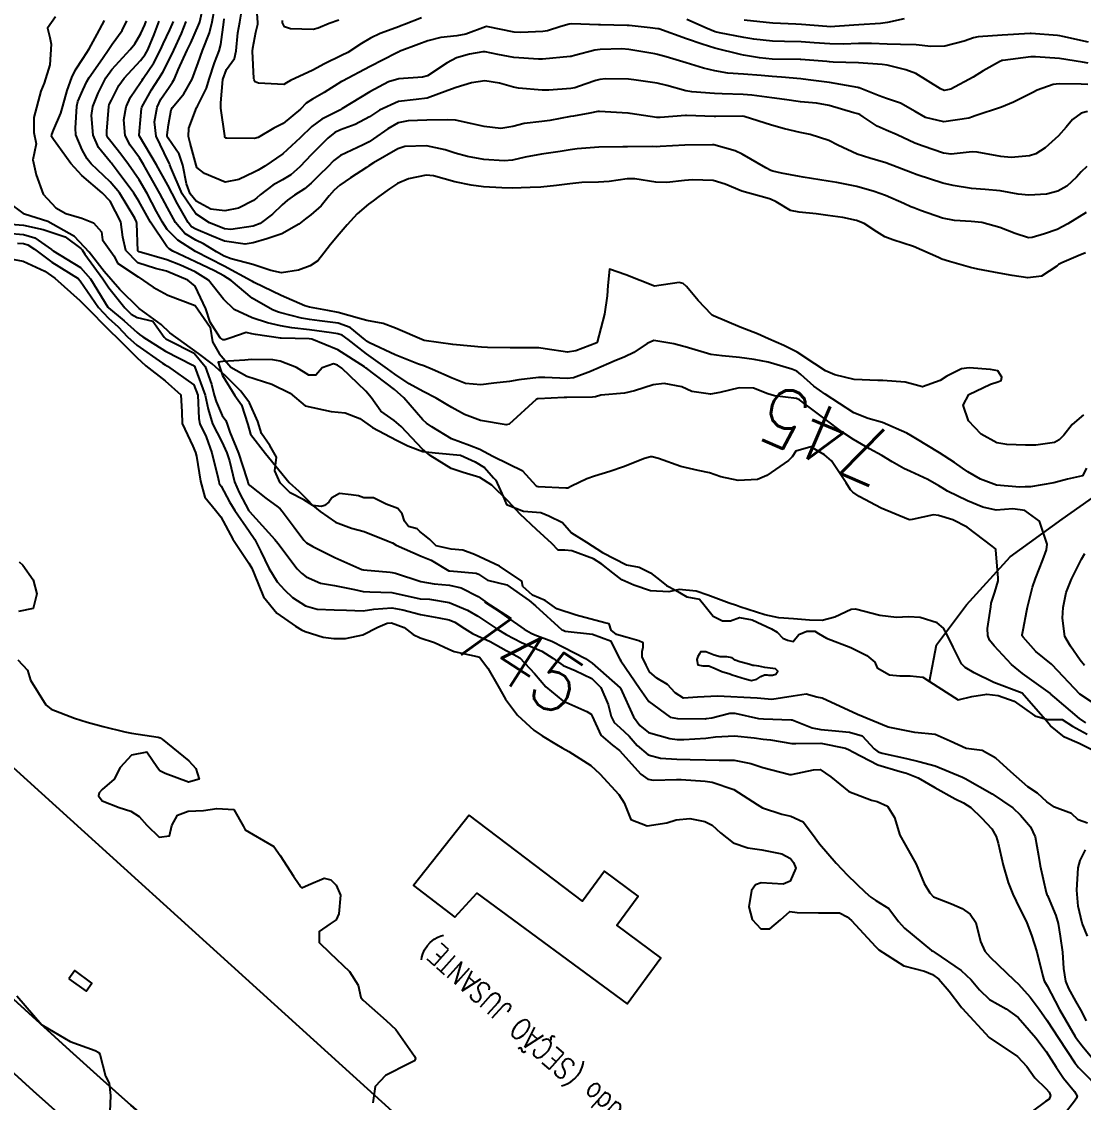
# Model space of a CAD drawing. Header units: metres. Extents: x 318500 to 325275, y 7408834 to 7428799.
# Drawn here: x 322293.9 to 322367.8, y 7422139.2 to 7422214.5 of the extents above; entities that cross this region are included whole.
import ezdxf
from ezdxf.enums import TextEntityAlignment as Align

# ---------------------------------------------------------------- set-up
doc = ezdxf.new("R2010")
doc.units = ezdxf.units.M
doc.header["$MEASUREMENT"] = 0
for name, color, linetype in [('Armário', 45, 'Continuous'), ('Cotas', 45, 'Continuous'), ('Curvas de Nivel 1m', 11, 'Continuous'), ('Curvas de Nivel 5m', 15, 'Continuous'), ('Divisas', 45, 'Continuous'), ('Edificações', 30, 'Continuous'), ('Hidrografia', 140, 'Continuous'), ('Linha Férrea', 20, 'Continuous'), ('TEXTO', 45, 'Continuous'), ('Vias Primárias', 230, 'Continuous')]:
    doc.layers.add(name, color=color, linetype=linetype)
doc.styles.add('ROMANS', font='romans', dxfattribs={"height": 0.2})
doc.styles.add('Style-STANDARD', font='STANDARD.shx')

msp = doc.modelspace()

# ---------------------------------------------------------------- linework, layer by layer
at = {"layer": 'Armário'}
msp.add_lwpolyline([(322297.153, 7422147.831), (322298.351, 7422146.967), (322298.764, 7422147.539), (322297.566, 7422148.403)], close=True, dxfattribs=at)
at = {"layer": 'Curvas de Nivel 1m', "flags": 128}
for points, elevation in [([(322321.725, 7422214.766), (322320.537, 7422214.307), (322320.289, 7422214.208), (322320.188, 7422214.174), (322318.839, 7422213.671), (322318.175, 7422213.345), (322317.546, 7422212.973), (322316.591, 7422212.364), (322316.158, 7422212.135), (322314.968, 7422211.566), (322314.147, 7422211.13), (322312.592, 7422210.413), (322312.315, 7422210.239), (322312.136, 7422210.122), (322310.364, 7422210.219), (322310.138, 7422210.31), (322310.052, 7422210.451), (322310.043, 7422210.549), (322309.956, 7422212.452), (322309.965, 7422212.65), (322310.18, 7422213.768), (322310.31, 7422214.326), (322310.316, 7422214.448), (322310.214, 7422216.033)], 754), ([(322368.119, 7422208.252), (322367.671, 7422208.13), (322367.085, 7422207.69), (322366.638, 7422207.161), (322366.098, 7422206.546), (322365.167, 7422205.714), (322364.515, 7422205.292), (322364.081, 7422205.149), (322362.793, 7422205.03), (322362.08, 7422205.101), (322360.439, 7422205.421), (322360.085, 7422205.43), (322358.621, 7422205.263), (322358.083, 7422205.339), (322356.662, 7422205.824), (322356.092, 7422206.05), (322354.865, 7422206.616), (322354.101, 7422206.939), (322353.458, 7422207.224), (322352.496, 7422207.884), (322352.254, 7422208.03), (322352.113, 7422208.085), (322351.842, 7422208.164), (322350.121, 7422208.655), (322349.231, 7422208.816), (322348.125, 7422208.927), (322347.008, 7422209.076), (322346.129, 7422209.206), (322344.741, 7422209.374), (322344.132, 7422209.425), (322342.673, 7422209.471), (322342.132, 7422209.492), (322340.552, 7422209.626), (322340.135, 7422209.693), (322338.807, 7422210.063), (322338.142, 7422210.225), (322336.511, 7422210.462), (322336.144, 7422210.493), (322334.532, 7422210.513), (322334.143, 7422210.479), (322333.866, 7422210.41), (322333.131, 7422210.14), (322332.396, 7422209.888), (322332.135, 7422209.841), (322330.582, 7422209.725), (322330.133, 7422209.721), (322328.471, 7422209.869), (322328.136, 7422209.931), (322327.151, 7422210.22), (322326.141, 7422210.376), (322325.208, 7422210.244), (322324.135, 7422209.912), (322323.563, 7422209.7), (322322.123, 7422209.167), (322321.345, 7422209.075), (322320.119, 7422208.932), (322318.799, 7422208.33), (322318.387, 7422208.055), (322318.103, 7422207.863), (322317.103, 7422207.347), (322316.089, 7422206.977), (322315.681, 7422206.779), (322315.198, 7422206.379), (322314.634, 7422205.825), (322314.069, 7422205.258), (322313.239, 7422204.402), (322312.621, 7422203.842), (322312.046, 7422203.493), (322311.359, 7422203.111), (322310.483, 7422202.443), (322310.244, 7422202.229), (322310.024, 7422202.055), (322308.961, 7422201.515), (322308.013, 7422201.327), (322307.052, 7422201.447), (322306.022, 7422201.989), (322305.615, 7422202.506), (322305.348, 7422203.203), (322305.09, 7422204.515), (322304.834, 7422205.285), (322304.079, 7422206.39), (322304.003, 7422206.531), (322303.991, 7422206.621), (322304.092, 7422207.325), (322304.278, 7422208.357), (322304.373, 7422208.526), (322305.164, 7422209.475), (322305.748, 7422210.506), (322306.151, 7422211.644), (322306.465, 7422212.495), (322306.947, 7422213.72), (322307.133, 7422214.486), (322307.302, 7422215.385)], 751), ([(322368.169, 7422211.609), (322367.765, 7422211.684), (322366.172, 7422211.936), (322364.51, 7422212.062), (322364.173, 7422212.052), (322362.213, 7422211.802), (322362.17, 7422211.795), (322362.139, 7422211.792), (322362.064, 7422211.761), (322360.845, 7422211.084), (322360.153, 7422210.638), (322358.602, 7422209.803), (322358.139, 7422209.719), (322357.882, 7422209.813), (322356.151, 7422210.894), (322355.471, 7422211.158), (322354.156, 7422211.469), (322353.82, 7422211.529), (322352.157, 7422211.631), (322350.394, 7422211.672), (322350.158, 7422211.694), (322349.964, 7422211.719), (322348.159, 7422211.873), (322348.092, 7422211.874), (322346.159, 7422211.888), (322345.278, 7422211.979), (322344.163, 7422212.176), (322343.941, 7422212.215), (322342.169, 7422212.649), (322341.28, 7422212.926), (322340.179, 7422213.303), (322338.264, 7422213.994), (322338.189, 7422214.013), (322337.662, 7422214.078), (322336.192, 7422214.231), (322336.053, 7422214.241), (322334.192, 7422214.271), (322334.049, 7422214.275), (322332.193, 7422214.353), (322332.011, 7422214.334), (322331.436, 7422214.161), (322330.489, 7422213.872), (322330.185, 7422213.823), (322328.648, 7422213.738), (322328.183, 7422213.77), (322326.254, 7422214.164), (322326.189, 7422214.154), (322324.801, 7422213.63), (322324.179, 7422213.516), (322323.063, 7422213.39), (322322.173, 7422213.163), (322321.535, 7422212.931), (322320.162, 7422212.418), (322320.087, 7422212.385), (322319.952, 7422212.313), (322318.15, 7422211.378), (322316.208, 7422210.369), (322316.139, 7422210.331), (322314.941, 7422209.568), (322314.121, 7422209.114), (322313.69, 7422208.822), (322313.298, 7422208.402), (322312.095, 7422207.415), (322311.433, 7422207.087), (322310.333, 7422206.446), (322310.079, 7422206.363), (322308.162, 7422206.387), (322308.079, 7422206.394), (322308.036, 7422206.427), (322308.021, 7422206.471), (322308.011, 7422206.541), (322307.749, 7422208.475), (322307.744, 7422208.847), (322307.884, 7422210.474), (322308.147, 7422211.181), (322308.69, 7422211.93), (322308.817, 7422212.463), (322308.921, 7422213.72), (322309.057, 7422214.461), (322309.23, 7422215.434)], 753), ([(322368.013, 7422165.665), (322367.555, 7422165.975), (322365.839, 7422167.433), (322365.579, 7422167.662), (322365.533, 7422167.701), (322363.601, 7422169.102), (322362.823, 7422169.738), (322361.623, 7422171.027), (322361.304, 7422171.432), (322361.178, 7422171.757), (322361.162, 7422172.232), (322361.376, 7422173.754), (322361.418, 7422173.999), (322361.675, 7422174.772), (322361.891, 7422175.544), (322361.907, 7422175.748), (322361.746, 7422177.713), (322361.739, 7422177.75), (322361.711, 7422177.784), (322361.491, 7422177.976), (322359.733, 7422179.304), (322358.741, 7422179.795), (322357.744, 7422180.102), (322357.404, 7422180.155), (322355.918, 7422179.828), (322355.777, 7422179.792), (322355.739, 7422179.796), (322355.642, 7422179.831), (322353.751, 7422180.625), (322352.208, 7422181.439), (322351.768, 7422181.726), (322351.607, 7422181.892), (322351.297, 7422182.373), (322350.28, 7422183.905), (322349.796, 7422184.335), (322348.847, 7422184.882), (322347.8, 7422184.586), (322347.539, 7422184.199), (322347.3, 7422183.947), (322345.779, 7422182.9), (322345.139, 7422182.613), (322343.776, 7422182.54), (322342.57, 7422182.801), (322341.781, 7422183.073), (322341.001, 7422183.25), (322339.785, 7422183.528), (322338.244, 7422184.065), (322337.792, 7422184.185), (322337.671, 7422184.193), (322337.256, 7422184.078), (322335.784, 7422183.484), (322334.842, 7422183.176), (322333.777, 7422182.847), (322333.249, 7422182.662), (322332.174, 7422182.146), (322331.912, 7422182.004), (322331.768, 7422181.999), (322329.852, 7422182.095), (322329.769, 7422182.131), (322329.721, 7422182.181), (322328.78, 7422183.195), (322327.785, 7422183.686), (322326.685, 7422184.221), (322325.797, 7422184.695), (322325.071, 7422184.971), (322323.808, 7422185.45), (322322.431, 7422186.281), (322322.071, 7422186.535), (322321.825, 7422186.773), (322320.497, 7422188.303), (322319.848, 7422188.874), (322317.912, 7422190.339), (322317.87, 7422190.369), (322317.759, 7422190.454), (322315.889, 7422191.636), (322314.083, 7422192.388), (322313.9, 7422192.413), (322311.934, 7422192.453), (322311.9, 7422192.455), (322310.159, 7422192.703), (322309.903, 7422192.77), (322309.506, 7422192.852), (322308.363, 7422192.465), (322308.031, 7422192.336), (322307.898, 7422192.343), (322307.693, 7422192.473), (322306.999, 7422193.571), (322306.686, 7422194.489), (322305.944, 7422196.084), (322305.45, 7422196.507), (322303.959, 7422197.126), (322303.179, 7422197.32), (322301.967, 7422197.693), (322301.132, 7422198.563), (322300.922, 7422199.498), (322300.77, 7422200.568), (322300.021, 7422202.011), (322299.472, 7422202.586), (322298.048, 7422203.783), (322297.281, 7422204.618), (322296.077, 7422206.298), (322295.951, 7422206.504), (322295.956, 7422206.632), (322296.085, 7422206.944), (322296.603, 7422208.125), (322296.732, 7422208.624), (322297.045, 7422209.702), (322297.37, 7422210.618), (322297.605, 7422211.156), (322298.153, 7422211.957), (322298.572, 7422212.604), (322299.133, 7422213.638), (322299.644, 7422214.588)], 744), ([(322368.042, 7422183.413), (322367.782, 7422182.859), (322366.727, 7422182.633), (322365.777, 7422182.373), (322364.142, 7422182.093), (322363.774, 7422182.091), (322363.418, 7422182.09), (322361.775, 7422182.229), (322360.658, 7422182.646), (322359.784, 7422183.158), (322359.407, 7422183.407), (322358.846, 7422183.794), (322357.8, 7422184.461), (322356.168, 7422185.473), (322355.818, 7422185.678), (322355.534, 7422185.834), (322353.831, 7422186.592), (322352.843, 7422186.866), (322351.841, 7422187.259), (322350.836, 7422187.9), (322349.856, 7422188.548), (322349.055, 7422189.115), (322348.159, 7422189.936), (322347.873, 7422190.157), (322347.515, 7422190.306), (322345.882, 7422190.789), (322344.892, 7422190.973), (322343.887, 7422191.105), (322342.671, 7422191.225), (322341.89, 7422191.323), (322340.095, 7422191.849), (322339.898, 7422191.906), (322339.299, 7422192.056), (322337.904, 7422192.303), (322337.435, 7422192.077), (322336.519, 7422191.463), (322335.886, 7422191.157), (322335.148, 7422190.844), (322333.873, 7422190.297), (322333.756, 7422190.247), (322333.487, 7422190.134), (322332.308, 7422189.703), (322331.863, 7422189.657), (322330.321, 7422189.715), (322329.863, 7422189.712), (322328.51, 7422189.55), (322327.859, 7422189.446), (322326.765, 7422189.312), (322325.855, 7422189.2), (322324.793, 7422189.309), (322323.861, 7422189.663), (322322.497, 7422190.281), (322321.874, 7422190.529), (322321.521, 7422190.648), (322319.885, 7422191.287), (322318.095, 7422192.139), (322317.899, 7422192.259), (322317.805, 7422192.341), (322316.747, 7422193.196), (322315.911, 7422193.497), (322314.62, 7422193.676), (322313.914, 7422193.757), (322313.363, 7422193.846), (322311.918, 7422194.227), (322311.769, 7422194.272), (322311.337, 7422194.429), (322309.932, 7422195.253), (322308.47, 7422196.465), (322307.955, 7422196.806), (322307.298, 7422197.142), (322305.969, 7422197.785), (322304.392, 7422198.524), (322304.131, 7422198.677), (322303.983, 7422198.835), (322302.851, 7422200.541), (322302.022, 7422201.991), (322301.673, 7422202.555), (322300.511, 7422204.116), (322300.163, 7422204.578), (322300.118, 7422204.636), (322300.061, 7422204.705), (322299.207, 7422205.728), (322298.845, 7422206.599), (322298.724, 7422207.977), (322298.819, 7422208.599), (322299.188, 7422209.53), (322299.734, 7422210.586), (322300.146, 7422211.165), (322301.426, 7422212.561), (322301.752, 7422212.97), (322302.177, 7422213.688), (322302.451, 7422214.282), (322302.528, 7422214.547)], 746), ([(322367.842, 7422187.116), (322367.06, 7422186.453), (322366.47, 7422185.69), (322366.137, 7422185.373), (322365.812, 7422185.199), (322364.519, 7422185.01), (322363.809, 7422185.003), (322362.512, 7422185.04), (322361.811, 7422185.173), (322360.708, 7422185.767), (322359.834, 7422186.706), (322359.461, 7422187.786), (322359.858, 7422188.531), (322361.358, 7422189.251), (322361.867, 7422189.413), (322362.103, 7422189.513), (322362.164, 7422189.747), (322361.876, 7422190.176), (322361.366, 7422190.269), (322359.879, 7422190.384), (322359.34, 7422190.326), (322358.328, 7422189.803), (322357.867, 7422189.514), (322356.616, 7422189.069), (322355.864, 7422189.265), (322355.422, 7422189.393), (322353.867, 7422189.519), (322353.516, 7422189.514), (322351.867, 7422189.583), (322350.518, 7422189.904), (322349.874, 7422190.178), (322349.122, 7422190.681), (322347.893, 7422191.482), (322346.974, 7422191.954), (322345.907, 7422192.421), (322345.128, 7422192.762), (322343.918, 7422193.222), (322342.062, 7422194.018), (322341.973, 7422194.062), (322341.931, 7422194.102), (322340.996, 7422195.089), (322340.189, 7422196.046), (322339.953, 7422196.266), (322339.675, 7422196.332), (322337.95, 7422196.07), (322335.961, 7422196.861), (322334.81, 7422197.274), (322334.715, 7422196.119), (322334.648, 7422195.411), (322334.462, 7422194.122), (322333.961, 7422192.189), (322333.927, 7422192.13), (322332.467, 7422191.568), (322331.89, 7422191.479), (322330.342, 7422191.724), (322329.894, 7422191.784), (322328.311, 7422191.786), (322327.894, 7422191.777), (322326.319, 7422191.8), (322325.894, 7422191.827), (322324.169, 7422191.983), (322323.896, 7422192.012), (322321.9, 7422192.29), (322319.909, 7422193.164), (322319.056, 7422193.468), (322317.913, 7422193.682), (322317.399, 7422193.832), (322315.919, 7422194.246), (322315.185, 7422194.377), (322313.923, 7422194.615), (322313.602, 7422194.718), (322311.935, 7422195.433), (322310.073, 7422196.324), (322309.949, 7422196.397), (322309.855, 7422196.451), (322307.965, 7422197.478), (322305.98, 7422198.5), (322304.741, 7422199.272), (322303.995, 7422200.037), (322303.676, 7422200.533), (322303.258, 7422201.291), (322302.61, 7422202.544), (322302.044, 7422203.494), (322301.3, 7422204.561), (322300.766, 7422205.269), (322300.076, 7422206.149), (322299.889, 7422206.394), (322299.81, 7422206.584), (322299.792, 7422206.877), (322299.929, 7422208.583), (322299.97, 7422208.725), (322300.117, 7422209.038), (322300.645, 7422210.06), (322301.016, 7422210.567), (322302.152, 7422211.794), (322302.478, 7422212.226), (322302.646, 7422212.545), (322303.098, 7422213.619), (322303.446, 7422214.537)], 747), ([(322367.991, 7422198.398), (322367.477, 7422198.188), (322366.329, 7422197.695), (322366.1, 7422197.577), (322365.977, 7422197.474), (322364.911, 7422196.77), (322363.964, 7422196.658), (322362.883, 7422196.824), (322361.968, 7422196.978), (322360.479, 7422197.266), (322359.974, 7422197.384), (322358.497, 7422197.802), (322357.982, 7422197.967), (322357.73, 7422198.066), (322355.995, 7422198.838), (322354.549, 7422199.305), (322354.005, 7422199.518), (322353.449, 7422199.868), (322352.567, 7422200.434), (322352.018, 7422200.65), (322351.065, 7422200.854), (322350.021, 7422201.013), (322349.218, 7422201.118), (322348.023, 7422201.232), (322347.431, 7422201.356), (322346.428, 7422201.964), (322346.033, 7422202.147), (322345.795, 7422202.211), (322344.041, 7422202.697), (322342.875, 7422203.18), (322342.051, 7422203.443), (322340.601, 7422203.493), (322340.051, 7422203.444), (322338.814, 7422203.297), (322338.049, 7422203.324), (322336.592, 7422203.551), (322336.052, 7422203.555), (322334.799, 7422203.368), (322334.048, 7422203.331), (322332.898, 7422203.291), (322332.046, 7422203.204), (322331.124, 7422203.083), (322330.042, 7422202.982), (322329.289, 7422202.943), (322328.041, 7422202.914), (322327.33, 7422202.927), (322326.042, 7422203.001), (322325.177, 7422203.109), (322324.046, 7422203.353), (322322.563, 7422203.772), (322322.053, 7422203.816), (322320.805, 7422203.546), (322320.044, 7422203.235), (322319.491, 7422202.866), (322318.758, 7422202.329), (322318.343, 7422202.018), (322318.022, 7422201.78), (322317.242, 7422201.121), (322316.539, 7422200.362), (322315.993, 7422199.692), (322315.392, 7422198.97), (322314.926, 7422198.381), (322314.502, 7422197.854), (322313.966, 7422197.484), (322313.163, 7422197.201), (322311.959, 7422197.011), (322311.221, 7422197.171), (322309.967, 7422197.599), (322308.459, 7422197.979), (322307.976, 7422198.176), (322307.449, 7422198.478), (322306.523, 7422199.029), (322305.988, 7422199.288), (322305.236, 7422199.755), (322304.582, 7422200.521), (322304.015, 7422201.535), (322303.492, 7422202.535), (322302.776, 7422203.816), (322302.356, 7422204.547), (322302.065, 7422205.007), (322301.416, 7422205.902), (322301.084, 7422206.565), (322300.993, 7422207.67), (322301.145, 7422208.564), (322301.442, 7422209.239), (322302.136, 7422210.256), (322302.252, 7422210.435), (322302.327, 7422210.548), (322303.062, 7422211.63), (322303.542, 7422212.536), (322303.733, 7422212.968), (322304.181, 7422213.935), (322304.371, 7422214.343), (322304.438, 7422214.526)], 748), ([(322368.025, 7422201.205), (322366.745, 7422200.417), (322366.013, 7422200.018), (322365.115, 7422199.713), (322364.257, 7422199.476), (322364.006, 7422199.454), (322363.077, 7422199.739), (322362.014, 7422200.157), (322360.765, 7422200.516), (322360.018, 7422200.595), (322358.867, 7422200.646), (322358.02, 7422200.806), (322356.493, 7422201.357), (322356.027, 7422201.535), (322355.811, 7422201.616), (322355.319, 7422201.841), (322354.038, 7422202.385), (322353.251, 7422202.662), (322352.047, 7422203.011), (322350.657, 7422203.297), (322350.052, 7422203.395), (322348.324, 7422203.668), (322348.057, 7422203.714), (322346.803, 7422203.959), (322346.193, 7422204.1), (322346.062, 7422204.146), (322345.714, 7422204.323), (322344.073, 7422205.277), (322343.575, 7422205.498), (322342.079, 7422205.919), (322341.987, 7422205.929), (322340.079, 7422205.912), (322338.342, 7422205.802), (322338.077, 7422205.795), (322337.804, 7422205.8), (322336.077, 7422205.782), (322335.751, 7422205.779), (322334.076, 7422205.762), (322332.574, 7422205.646), (322332.074, 7422205.573), (322331.378, 7422205.466), (322330.071, 7422205.281), (322328.94, 7422205.068), (322328.066, 7422204.858), (322327.48, 7422204.802), (322326.067, 7422204.908), (322324.928, 7422205.107), (322324.071, 7422205.343), (322323.379, 7422205.576), (322322.076, 7422205.857), (322320.566, 7422205.814), (322320.073, 7422205.648), (322318.388, 7422204.66), (322318.061, 7422204.453), (322317.887, 7422204.343), (322316.784, 7422203.624), (322316.041, 7422203.125), (322315.634, 7422202.776), (322315.292, 7422202.377), (322314.726, 7422201.676), (322314.01, 7422201.047), (322313.635, 7422200.766), (322313.17, 7422200.402), (322311.993, 7422199.721), (322310.939, 7422199.385), (322309.986, 7422199.097), (322309.433, 7422199.008), (322307.988, 7422199.221), (322307.087, 7422199.579), (322305.995, 7422200.041), (322305.705, 7422200.213), (322305.46, 7422200.508), (322304.729, 7422201.81), (322304.34, 7422202.525), (322304.039, 7422203.107), (322303.262, 7422204.538), (322302.08, 7422206.522), (322302.067, 7422206.538), (322302.06, 7422206.571), (322302.085, 7422206.871), (322302.21, 7422208.448), (322302.241, 7422208.549), (322302.913, 7422209.758), (322303.413, 7422210.537), (322303.691, 7422210.988), (322304.154, 7422211.888), (322304.457, 7422212.526), (322305.005, 7422213.69), (322305.337, 7422214.513)], 749), ([(322368.147, 7422210.132), (322367.671, 7422210.161), (322366.147, 7422210.184), (322365.721, 7422210.132), (322364.618, 7422209.723), (322364.306, 7422209.559), (322364.136, 7422209.469), (322362.968, 7422208.901), (322362.122, 7422208.545), (322360.29, 7422207.954), (322360.112, 7422207.884), (322359.85, 7422207.784), (322358.107, 7422207.525), (322356.837, 7422207.823), (322356.116, 7422208.246), (322355.097, 7422208.818), (322354.13, 7422209.162), (322353.609, 7422209.345), (322352.205, 7422209.889), (322352.156, 7422209.905), (322352.14, 7422209.909), (322352.119, 7422209.911), (322350.143, 7422210.255), (322348.672, 7422210.459), (322348.146, 7422210.518), (322346.814, 7422210.627), (322346.147, 7422210.674), (322345.378, 7422210.747), (322344.148, 7422210.839), (322343.07, 7422210.927), (322342.151, 7422211.079), (322341.379, 7422211.258), (322340.156, 7422211.627), (322338.767, 7422212.064), (322338.162, 7422212.219), (322337.976, 7422212.26), (322336.167, 7422212.57), (322335.673, 7422212.602), (322334.166, 7422212.557), (322333.787, 7422212.513), (322332.376, 7422212.148), (322332.211, 7422212.098), (322332.159, 7422212.086), (322332.081, 7422212.073), (322330.157, 7422211.9), (322329.866, 7422211.893), (322328.158, 7422212.017), (322327.05, 7422212.221), (322326.162, 7422212.394), (322326.002, 7422212.393), (322325.073, 7422212.246), (322324.157, 7422211.982), (322323.511, 7422211.627), (322322.144, 7422210.723), (322321.801, 7422210.636), (322320.142, 7422210.531), (322319.433, 7422210.321), (322318.129, 7422209.606), (322316.165, 7422208.423), (322316.11, 7422208.388), (322316.078, 7422208.37), (322314.772, 7422207.711), (322314.092, 7422207.203), (322313.264, 7422206.402), (322312.069, 7422205.303), (322310.817, 7422204.439), (322310.334, 7422204.168), (322310.054, 7422204.023), (322309.002, 7422203.504), (322308.043, 7422203.333), (322306.607, 7422203.937), (322306.058, 7422204.353), (322306.016, 7422204.501), (322305.615, 7422206.046), (322305.481, 7422206.509), (322305.505, 7422207.092), (322306.039, 7422208.501), (322306.065, 7422208.547), (322306.112, 7422208.615), (322306.744, 7422209.877), (322306.935, 7422210.488), (322307.311, 7422211.642), (322307.632, 7422212.478), (322307.74, 7422212.903), (322307.942, 7422214.474), (322307.975, 7422214.691)], 752), ([(322368.184, 7422213.075), (322366.405, 7422213.481), (322366.188, 7422213.525), (322366.026, 7422213.54), (322364.189, 7422213.674), (322364.134, 7422213.675), (322362.188, 7422213.57), (322360.511, 7422213.453), (322360.186, 7422213.378), (322359.532, 7422213.141), (322358.175, 7422212.805), (322357.21, 7422212.784), (322356.176, 7422212.893), (322355.1, 7422212.922), (322354.176, 7422212.937), (322353.075, 7422212.978), (322352.176, 7422212.975), (322351.13, 7422212.946), (322350.176, 7422212.955), (322349.076, 7422213.027), (322348.177, 7422213.088), (322347.013, 7422213.122), (322346.178, 7422213.152), (322344.882, 7422213.281), (322344.181, 7422213.397), (322342.48, 7422213.721), (322342.187, 7422213.802), (322341.615, 7422214.029), (322340.199, 7422214.646)], 754), ([(322292.214, 7422200.462), (322293.997, 7422200.32), (322295.373, 7422200.018), (322295.992, 7422199.821), (322296.885, 7422199.513), (322297.981, 7422198.713), (322298.069, 7422198.599), (322298.27, 7422198.303), (322299.509, 7422196.584), (322299.941, 7422195.971), (322301.051, 7422194.563), (322301.485, 7422194.126), (322301.914, 7422193.903), (322303.014, 7422193.636), (322303.783, 7422192.522), (322303.898, 7422192.409), (322304.098, 7422192.317), (322305.884, 7422191.417), (322306.64, 7422190.488), (322307.081, 7422189.253), (322307.287, 7422188.478), (322307.405, 7422188.046), (322307.826, 7422187.077), (322308.079, 7422186.723), (322308.184, 7422186.465), (322308.367, 7422185.907), (322308.967, 7422184.452), (322309.554, 7422182.652), (322309.616, 7422182.442), (322309.656, 7422182.338), (322309.758, 7422182.205), (322310.867, 7422181.31), (322311.743, 7422180.675), (322311.886, 7422180.562), (322312.012, 7422180.416), (322312.843, 7422179.283), (322313.52, 7422178.393), (322313.707, 7422178.205), (322314.145, 7422177.942), (322315.692, 7422177.174), (322317.554, 7422176.341), (322317.69, 7422176.31), (322319.531, 7422176.156), (322319.687, 7422176.142), (322319.908, 7422176.085), (322321.678, 7422175.512), (322322.606, 7422175.346), (322323.675, 7422175.245), (322324.488, 7422175.063), (322325.663, 7422174.457), (322325.989, 7422174.227), (322327.643, 7422173.047), (322328.868, 7422172.191), (322329.351, 7422171.908), (322329.626, 7422171.796), (322330.807, 7422171.347), (322331.618, 7422170.938), (322333.146, 7422170.135), (322333.605, 7422169.824), (322335.553, 7422168.1), (322335.58, 7422168.069), (322336.502, 7422166.086), (322336.94, 7422165.475), (322337.539, 7422164.99), (322339.013, 7422164.577), (322339.535, 7422164.509), (322339.988, 7422164.497), (322341.536, 7422164.604), (322342.206, 7422164.679), (322343.538, 7422164.759), (322344.9, 7422164.612), (322345.536, 7422164.524), (322346.045, 7422164.472), (322347.533, 7422164.216), (322347.809, 7422164.213), (322349.533, 7422164.244), (322351.262, 7422163.893), (322351.528, 7422163.784), (322351.772, 7422163.64), (322353.513, 7422162.737), (322355.077, 7422162.266), (322355.505, 7422162.158), (322356.321, 7422161.822), (322357.49, 7422161.152), (322358.893, 7422160.375), (322359.475, 7422160.088), (322359.999, 7422159.772), (322360.74, 7422159.038), (322361.455, 7422158.273), (322361.769, 7422157.747), (322361.899, 7422157.289), (322362.249, 7422155.742), (322362.606, 7422154.534), (322362.916, 7422153.735), (322363.38, 7422152.749), (322363.729, 7422152.08), (322363.891, 7422151.722), (322364.213, 7422150.862), (322364.598, 7422149.711), (322365.003, 7422148.016), (322365.093, 7422147.703), (322365.172, 7422147.566), (322365.306, 7422147.345), (322365.871, 7422146.267), (322366.179, 7422145.687), (322367.262, 7422143.805), (322367.356, 7422143.669), (322367.751, 7422143.169), (322369.006, 7422141.652)], 744), ([(322293.565, 7422199.083), (322293.984, 7422199.054), (322294.289, 7422198.961), (322294.753, 7422198.648), (322295.967, 7422197.759), (322297.801, 7422196.602), (322297.948, 7422196.449), (322299.222, 7422194.587), (322299.913, 7422193.847), (322300.581, 7422193.244), (322301.245, 7422192.56), (322301.891, 7422191.959), (322303.671, 7422190.725), (322303.871, 7422190.607), (322304.028, 7422190.518), (322305.851, 7422189.201), (322306.14, 7422188.496), (322306.198, 7422186.869), (322306.269, 7422186.493), (322306.711, 7422185.582), (322307.121, 7422184.48), (322307.559, 7422182.677), (322307.593, 7422182.472), (322307.632, 7422182.345), (322307.757, 7422182.139), (322308.351, 7422181.066), (322308.706, 7422180.456), (322309.719, 7422179.011), (322310.106, 7422178.436), (322310.522, 7422177.608), (322311.074, 7422176.426), (322311.671, 7422175.481), (322312.173, 7422174.921), (322312.745, 7422174.404), (322313.651, 7422173.816), (322314.446, 7422173.58), (322315.648, 7422173.538), (322316.495, 7422173.504), (322317.647, 7422173.471), (322318.407, 7422173.57), (322319.65, 7422173.665), (322320.413, 7422173.534), (322321.644, 7422173.21), (322322.939, 7422172.968), (322323.639, 7422172.836), (322324.055, 7422172.673), (322324.724, 7422172.244), (322325.266, 7422171.875), (322325.625, 7422171.712), (322326.516, 7422171.326), (322327.615, 7422170.711), (322327.956, 7422170.547), (322328.577, 7422170.195), (322329.594, 7422169.094), (322330.375, 7422168.168), (322331.566, 7422167.199), (322333.242, 7422166.446), (322333.552, 7422166.269), (322333.607, 7422166.129), (322334.223, 7422164.806), (322335.024, 7422164.108), (322335.524, 7422163.732), (322337.008, 7422162.077), (322337.495, 7422161.731), (322337.885, 7422161.675), (322339.495, 7422161.724), (322339.824, 7422161.716), (322341.494, 7422161.604), (322341.965, 7422161.541), (322343.485, 7422161.015), (322345.111, 7422159.974), (322345.468, 7422159.752), (322346.823, 7422159.309), (322347.462, 7422159.166), (322348.301, 7422158.77), (322348.957, 7422157.917), (322349.44, 7422157.235), (322350.602, 7422155.898), (322351.407, 7422155.043), (322352.625, 7422153.871), (322353.03, 7422153.509), (322353.384, 7422153.292), (322354.272, 7422152.739), (322354.962, 7422151.836), (322355.363, 7422151.357), (322357.256, 7422149.811), (322357.339, 7422149.754), (322357.481, 7422149.665), (322359.319, 7422148.401), (322360.011, 7422147.769), (322360.604, 7422147.061), (322361.296, 7422146.395), (322362.454, 7422145.738), (322363.281, 7422145.15), (322364.531, 7422143.711), (322365.246, 7422142.76), (322365.928, 7422141.69), (322366.445, 7422140.905), (322367.213, 7422139.975), (322367.401, 7422139.668), (322367.353, 7422139.523), (322367.205, 7422139.312), (322366.488, 7422138.383)], 746), ([(322292.579, 7422198.066), (322293.967, 7422197.82), (322295.471, 7422197.124), (322295.953, 7422196.803), (322296.183, 7422196.627), (322297.927, 7422195.09), (322298.4, 7422194.595), (322299.905, 7422193.071), (322300.156, 7422192.83), (322300.415, 7422192.572), (322301.878, 7422191.109), (322302.517, 7422190.54), (322303.855, 7422189.496), (322304.959, 7422188.509), (322305.013, 7422187.324), (322305.048, 7422186.508), (322305.796, 7422184.926), (322305.978, 7422184.497), (322306.046, 7422184.236), (322306.324, 7422182.492), (322306.635, 7422181.373), (322307.363, 7422180.476), (322307.733, 7422180.012), (322308.566, 7422178.457), (322309.685, 7422176.782), (322309.89, 7422176.438), (322310.062, 7422176.05), (322310.716, 7422174.429), (322311.643, 7422173.307), (322312.933, 7422172.4), (322313.369, 7422172.135), (322313.626, 7422172.016), (322314.882, 7422171.63), (322315.622, 7422171.538), (322316.427, 7422171.547), (322317.624, 7422171.788), (322318.686, 7422172.324), (322319.339, 7422172.61), (322319.635, 7422172.619), (322320.523, 7422172.297), (322321.152, 7422171.814), (322321.623, 7422171.579), (322322.627, 7422171.263), (322323.615, 7422170.785), (322323.995, 7422170.636), (322325.611, 7422170.289), (322325.751, 7422170.229), (322326.341, 7422169.48), (322327.058, 7422168.215), (322327.567, 7422167.323), (322328.406, 7422166.191), (322329.54, 7422165.153), (322330.118, 7422164.753), (322331.123, 7422164.156), (322331.527, 7422163.929), (322331.997, 7422163.671), (322333.508, 7422162.688), (322334.14, 7422162.12), (322335.479, 7422160.677), (322335.839, 7422160.094), (322336.301, 7422158.929), (322337.454, 7422158.496), (322338.819, 7422158.694), (322339.458, 7422158.898), (322340.424, 7422159), (322341.458, 7422158.784), (322341.97, 7422158.527), (322342.552, 7422158.003), (322343.44, 7422157.312), (322344.45, 7422156.965), (322345.433, 7422156.825), (322346.83, 7422156.548), (322347.424, 7422156.203), (322347.65, 7422155.937), (322347.803, 7422155.545), (322347.4, 7422154.628), (322346.912, 7422154.433), (322345.398, 7422154.514), (322344.988, 7422154.383), (322344.724, 7422153.977), (322344.518, 7422152.839), (322344.755, 7422151.976), (322345.36, 7422151.326), (322345.999, 7422151.322), (322346.742, 7422151.949), (322347.376, 7422152.52), (322347.893, 7422152.45), (322349.375, 7422152.43), (322350.838, 7422152.432), (322351.373, 7422152.144), (322351.519, 7422152.035), (322351.682, 7422151.885), (322353.343, 7422150.081), (322353.574, 7422149.856), (322355.324, 7422148.747), (322356.772, 7422148.362), (322357.315, 7422148.139), (322357.756, 7422147.803), (322358.473, 7422146.964), (322359.291, 7422145.896), (322359.341, 7422145.83), (322359.385, 7422145.779), (322361.26, 7422143.75), (322363.24, 7422142.422), (322363.896, 7422141.72), (322364.457, 7422140.946), (322365.215, 7422140.191), (322365.445, 7422139.929), (322365.538, 7422139.695), (322365.443, 7422139.46), (322365.204, 7422139.283), (322364.289, 7422138.618)], 747), ([(322368.655, 7422163.659), (322367.535, 7422164.214), (322366.529, 7422164.674), (322365.548, 7422165.463), (322365.436, 7422165.589), (322365.345, 7422165.703), (322363.58, 7422167.73), (322361.591, 7422168.465), (322360.231, 7422169.14), (322359.606, 7422169.517), (322359.354, 7422169.784), (322358.76, 7422170.931), (322358.346, 7422171.799), (322358.089, 7422172.255), (322357.642, 7422172.639), (322356.463, 7422173.006), (322355.648, 7422173.04), (322354.813, 7422173.008), (322353.649, 7422173.15), (322351.954, 7422173.587), (322351.655, 7422173.548), (322350.524, 7422173.024), (322349.643, 7422172.794), (322348.747, 7422172.82), (322347.645, 7422172.914), (322346.627, 7422172.974), (322345.648, 7422173.179), (322343.897, 7422173.747), (322343.658, 7422173.828), (322343.152, 7422173.998), (322341.668, 7422174.555), (322340.863, 7422174.842), (322339.673, 7422174.945), (322338.943, 7422174.785), (322337.672, 7422174.857), (322336.514, 7422175.251), (322335.683, 7422175.63), (322335.041, 7422176.11), (322334.294, 7422176.719), (322333.699, 7422177.08), (322332.2, 7422177.65), (322331.705, 7422177.682), (322331.237, 7422177.689), (322330.791, 7422178.164), (322329.724, 7422179.14), (322328.59, 7422180.197), (322327.753, 7422181.094), (322326.627, 7422182.221), (322325.775, 7422182.758), (322324.619, 7422183.093), (322323.777, 7422183.386), (322322.328, 7422184.282), (322321.797, 7422184.731), (322320.308, 7422186.305), (322319.824, 7422186.728), (322318.888, 7422187.381), (322318.204, 7422188.335), (322317.846, 7422188.754), (322316.176, 7422190.365), (322315.873, 7422190.585), (322315.585, 7422190.662), (322314.792, 7422190.381), (322314.356, 7422189.891), (322313.862, 7422189.879), (322313.021, 7422190.403), (322311.876, 7422190.852), (322311.353, 7422190.953), (322309.878, 7422190.975), (322309.416, 7422190.916), (322307.875, 7422190.825), (322307.566, 7422190.783), (322307.643, 7422190.473), (322307.861, 7422189.855), (322308.725, 7422188.457), (322309.19, 7422187.806), (322309.628, 7422186.443), (322309.81, 7422185.771), (322310.864, 7422184.429), (322311.773, 7422183.282), (322312.509, 7422182.409), (322313.164, 7422181.809), (322313.748, 7422181.231), (322314.162, 7422180.804), (322314.658, 7422180.376), (322315.729, 7422179.651), (322316.856, 7422179.216), (322317.72, 7422178.991), (322319.398, 7422178.315), (322319.634, 7422178.236), (322319.709, 7422178.202), (322319.967, 7422178.048), (322321.7, 7422177.269), (322322.404, 7422176.986), (322323.635, 7422176.261), (322323.69, 7422176.251), (322325.534, 7422176.079), (322325.687, 7422176.018), (322326.312, 7422175.593), (322327.676, 7422175.287), (322329.222, 7422174.187), (322329.655, 7422173.819), (322331.509, 7422172.152), (322331.59, 7422172.111), (322331.629, 7422172.09), (322331.723, 7422172.056), (322333.627, 7422171.839), (322334.89, 7422171.378), (322335.542, 7422170.101), (322335.608, 7422169.975), (322336.911, 7422168.08), (322337.566, 7422167.156), (322339.042, 7422166.055), (322339.549, 7422165.963), (322341.476, 7422165.947), (322341.549, 7422165.954), (322341.938, 7422166.014), (322343.207, 7422166.343), (322343.555, 7422166.339), (322345.195, 7422165.974), (322345.55, 7422165.934), (322347.486, 7422165.878), (322347.549, 7422165.861), (322348.929, 7422165.305), (322349.543, 7422165.208), (322350.318, 7422165.126), (322351.541, 7422165.019), (322352.422, 7422164.76), (322353.252, 7422163.864), (322353.527, 7422163.652), (322353.823, 7422163.558), (322355.52, 7422163.178), (322356.368, 7422162.97), (322357.513, 7422162.657), (322359.403, 7422161.88), (322359.501, 7422161.834), (322359.601, 7422161.778), (322361.485, 7422160.729), (322362.915, 7422159.736), (322363.465, 7422159.225), (322364.147, 7422158.41), (322364.485, 7422157.714), (322364.719, 7422156.422), (322364.831, 7422155.709), (322365.254, 7422153.84), (322365.3, 7422153.701), (322365.326, 7422153.638), (322365.388, 7422153.525), (322365.926, 7422152.242), (322366.077, 7422151.689), (322366.229, 7422150.815), (322366.374, 7422149.684), (322366.452, 7422148.554), (322366.598, 7422147.681), (322366.797, 7422147.17), (322367.296, 7422146.266), (322367.645, 7422145.666), (322368.026, 7422144.915)], 743), ([(322367.908, 7422169.667), (322367.614, 7422170.03), (322366.942, 7422170.999), (322366.537, 7422171.686), (322366.385, 7422172.953), (322366.417, 7422173.689), (322366.625, 7422174.736), (322367.012, 7422175.68), (322367.704, 7422177.063), (322367.926, 7422177.45)], 746), ([(322293.683, 7422176.87), (322293.951, 7422176.656), (322294.66, 7422175.635), (322294.912, 7422174.641), (322294.668, 7422173.622), (322293.642, 7422173.428)], 748), ([(322293.594, 7422170.054), (322294.264, 7422169.327), (322294.489, 7422168.646), (322295.554, 7422166.907), (322295.916, 7422166.625), (322297.541, 7422165.977), (322298.421, 7422165.706), (322299.533, 7422165.417), (322301.056, 7422165.028), (322301.526, 7422164.933), (322303.385, 7422164.659), (322303.521, 7422164.61), (322303.665, 7422164.519), (322305.508, 7422163.007), (322306.001, 7422162.492), (322306.24, 7422161.738), (322305.485, 7422161.523), (322303.87, 7422162.141), (322303.497, 7422162.33), (322303.326, 7422162.523), (322302.593, 7422163.616), (322301.509, 7422163.412), (322300.732, 7422162.562), (322300.321, 7422161.734), (322299.476, 7422161.011), (322299.268, 7422160.787), (322299.219, 7422160.583), (322299.467, 7422160.235), (322300.662, 7422159.762), (322301.46, 7422159.504), (322302.055, 7422159.14), (322302.591, 7422158.533), (322303.438, 7422157.69), (322304.154, 7422157.798), (322304.321, 7422158.511), (322304.729, 7422159.235), (322305.46, 7422159.508), (322306.538, 7422159.561), (322307.462, 7422159.692), (322308.639, 7422159.63), (322309.324, 7422158.442), (322309.447, 7422158.22), (322309.999, 7422157.878), (322311.43, 7422157.054), (322311.873, 7422156.413), (322312.815, 7422154.982), (322313.193, 7422154.393), (322313.257, 7422154.26), (322313.388, 7422154.16), (322313.854, 7422154.383), (322314.93, 7422154.834), (322315.395, 7422154.727), (322315.781, 7422154.356), (322316.075, 7422153.661), (322315.964, 7422152.354), (322315.768, 7422151.951), (322315.36, 7422151.669), (322314.6, 7422151.123), (322314.585, 7422150.371), (322315.329, 7422149.644), (322316.709, 7422148.346), (322317.3, 7422147.381), (322317.495, 7422146.54), (322317.648, 7422146.335), (322319.269, 7422144.929), (322319.941, 7422144.3), (322321.232, 7422142.442), (322321.301, 7422142.279), (322321.228, 7422142.109), (322320.869, 7422141.928), (322319.218, 7422141.089), (322318.5, 7422140.321), (322318.323, 7422139.193)], 748), ([(322293.528, 7422146.656), (322295.26, 7422144.63), (322297.243, 7422143.457), (322298.982, 7422142.835), (322299.232, 7422142.7), (322299.304, 7422142.579), (322299.702, 7422141.06), (322299.969, 7422140.569), (322300.055, 7422139.71), (322300.015, 7422138.567)], 749)]:
    msp.add_lwpolyline(points, dxfattribs=dict(at, elevation=elevation))
at = {"layer": 'Curvas de Nivel 5m', "flags": 128}
for points, elevation in [([(322368.071, 7422204.426), (322367.69, 7422204.052), (322367.364, 7422203.68), (322366.689, 7422203.052), (322366.045, 7422202.689), (322365.259, 7422202.495), (322364.04, 7422202.409), (322363.285, 7422202.494), (322362.045, 7422202.728), (322361, 7422202.811), (322360.046, 7422202.88), (322358.756, 7422203.093), (322358.052, 7422203.265), (322356.266, 7422203.828), (322356.061, 7422203.901), (322355.951, 7422203.943), (322354.072, 7422204.677), (322352.956, 7422204.998), (322352.081, 7422205.279), (322350.729, 7422205.904), (322350.093, 7422206.216), (322348.802, 7422206.641), (322348.093, 7422206.793), (322347.007, 7422207.046), (322346.1, 7422207.29), (322344.192, 7422207.906), (322344.109, 7422207.919), (322342.219, 7422207.908), (322342.108, 7422207.908), (322340.189, 7422207.968), (322340.109, 7422207.967), (322338.345, 7422207.829), (322338.106, 7422207.836), (322336.253, 7422208.098), (322336.11, 7422208.121), (322336.088, 7422208.123), (322334.112, 7422208.245), (322334.008, 7422208.235), (322333.445, 7422208.137), (322332.323, 7422207.932), (322332.106, 7422207.89), (322330.659, 7422207.614), (322330.101, 7422207.559), (322328.881, 7422207.416), (322328.095, 7422207.207), (322327.239, 7422207.073), (322326.095, 7422207.197), (322325.251, 7422207.396), (322324.101, 7422207.634), (322323.506, 7422207.673), (322322.1, 7422207.633), (322320.802, 7422207.601), (322320.097, 7422207.451), (322319.374, 7422207.037), (322318.389, 7422206.335), (322318.078, 7422206.143), (322317.662, 7422205.932), (322316.068, 7422205.182), (322315.609, 7422204.83), (322315.161, 7422204.379), (322314.611, 7422203.825), (322314.043, 7422203.262), (322313.568, 7422202.866), (322312.874, 7422202.407), (322312.38, 7422202.059), (322312.02, 7422201.741), (322311.337, 7422201.103), (322310.478, 7422200.443), (322309.998, 7422200.255), (322308.427, 7422200.034), (322307.996, 7422200.082), (322307.71, 7422200.188), (322306.949, 7422200.486), (322306.009, 7422201.128), (322305.046, 7422202.515), (322304.25, 7422204.334), (322304.194, 7422204.528), (322304.162, 7422204.629), (322304.063, 7422204.793), (322303.235, 7422206.538), (322303.111, 7422207.524), (322303.309, 7422208.538), (322303.557, 7422209.097), (322304.131, 7422209.95), (322304.38, 7422210.282), (322304.516, 7422210.524), (322304.769, 7422211.143), (322305.401, 7422212.511), (322305.646, 7422213.03), (322306.186, 7422214.255), (322306.257, 7422214.431), (322306.28, 7422214.499), (322306.637, 7422216.07)], 750), ([(322369.561, 7422166.352), (322367.58, 7422167.67), (322365.661, 7422169.699), (322365.635, 7422169.724), (322365.61, 7422169.75), (322364.533, 7422170.63), (322363.629, 7422171.636), (322363.575, 7422171.731), (322363.57, 7422171.792), (322363.636, 7422172.143), (322363.896, 7422173.487), (322363.948, 7422173.726), (322364.294, 7422175.107), (322364.498, 7422175.718), (322365.009, 7422177.016), (322365.259, 7422177.707), (322365.312, 7422178.11), (322364.772, 7422179.715), (322363.751, 7422180.451), (322362.926, 7422180.565), (322361.751, 7422180.482), (322360.841, 7422180.676), (322359.76, 7422181.128), (322358.362, 7422181.801), (322357.991, 7422182.026), (322357.774, 7422182.168), (322356.992, 7422182.604), (322355.783, 7422183.176), (322355.323, 7422183.375), (322354.516, 7422183.849), (322353.796, 7422184.277), (322352.935, 7422184.741), (322351.813, 7422185.406), (322351.084, 7422185.897), (322349.834, 7422186.825), (322348.365, 7422187.932), (322348.068, 7422188.153), (322347.853, 7422188.247), (322346.324, 7422188.432), (322345.856, 7422188.573), (322344.856, 7422188.985), (322343.86, 7422189.004), (322342.516, 7422188.67), (322341.855, 7422188.551), (322340.56, 7422188.743), (322339.86, 7422189.071), (322338.631, 7422189.293), (322337.861, 7422189.198), (322336.565, 7422188.797), (322335.855, 7422188.619), (322334.21, 7422188.481), (322333.852, 7422188.379), (322333.645, 7422188.339), (322331.843, 7422188.335), (322331.662, 7422188.334), (322329.841, 7422188.241), (322329.792, 7422188.23), (322329.703, 7422188.182), (322327.823, 7422186.474), (322327.621, 7422186.413), (322325.825, 7422186.724), (322324.717, 7422187.134), (322323.834, 7422187.622), (322323.44, 7422187.87), (322322.75, 7422188.276), (322321.847, 7422188.742), (322320.869, 7422189.286), (322319.865, 7422189.96), (322319.354, 7422190.318), (322317.885, 7422191.356), (322316.603, 7422192.359), (322316.197, 7422192.66), (322315.904, 7422192.765), (322315.44, 7422192.839), (322313.907, 7422193.046), (322312.684, 7422193.184), (322311.909, 7422193.309), (322310.996, 7422193.518), (322309.914, 7422193.866), (322308.674, 7422194.462), (322307.931, 7422195.172), (322306.876, 7422196.486), (322305.959, 7422197.086), (322304.93, 7422197.551), (322303.971, 7422197.91), (322302.047, 7422198.482), (322301.979, 7422198.51), (322301.953, 7422198.55), (322301.896, 7422200.448), (322301.874, 7422200.552), (322301.744, 7422200.814), (322300.671, 7422202.57), (322300.042, 7422203.357), (322298.714, 7422204.6), (322298.417, 7422204.958), (322298.07, 7422205.587), (322297.648, 7422206.614), (322297.62, 7422207.082), (322297.71, 7422208.614), (322297.783, 7422208.945), (322298.127, 7422209.729), (322298.412, 7422210.33), (322298.569, 7422210.604), (322299.499, 7422211.936), (322299.934, 7422212.583), (322300.021, 7422212.723), (322300.165, 7422212.933), (322300.858, 7422213.891), (322301.199, 7422214.565)], 745), ([(322315.969, 7422214.597), (322315.282, 7422214.379), (322314.517, 7422214.055), (322314.184, 7422213.964), (322312.6, 7422213.997), (322312.186, 7422214.144), (322312.049, 7422214.422), (322312.03, 7422214.585)], 755), ([(322355.345, 7422214.701), (322354.199, 7422214.453), (322353.689, 7422214.377), (322352.196, 7422214.283), (322351.833, 7422214.256), (322350.194, 7422214.149), (322349.952, 7422214.155), (322348.196, 7422214.309), (322347.808, 7422214.334), (322346.196, 7422214.403), (322345.732, 7422214.439), (322344.199, 7422214.61)], 755), ([(322292.891, 7422199.771), (322293.99, 7422199.686), (322294.788, 7422199.448), (322295.933, 7422198.631), (322295.979, 7422198.597), (322296.059, 7422198.548), (322297.962, 7422197.368), (322298.658, 7422196.593), (322299.874, 7422194.627), (322299.905, 7422194.58), (322299.92, 7422194.565), (322301.008, 7422193.66), (322301.903, 7422192.851), (322302.07, 7422192.715), (322302.315, 7422192.544), (322303.886, 7422191.558), (322305.791, 7422190.581), (322305.871, 7422190.536), (322305.9, 7422190.5), (322305.93, 7422190.439), (322306.643, 7422188.488), (322306.852, 7422187.507), (322307.165, 7422186.48), (322307.802, 7422185.239), (322308.165, 7422184.464), (322308.339, 7422183.905), (322308.7, 7422182.456), (322309.008, 7422181.707), (322309.703, 7422180.441), (322309.739, 7422180.39), (322311.504, 7422178.422), (322311.706, 7422178.168), (322313.065, 7422176.399), (322313.371, 7422176.088), (322313.675, 7422175.84), (322314.69, 7422175.395), (322315.669, 7422175.223), (322317.059, 7422174.953), (322317.667, 7422174.81), (322318.114, 7422174.781), (322319.666, 7422174.743), (322321.629, 7422174.312), (322321.66, 7422174.31), (322322.279, 7422174.274), (322323.657, 7422174.048), (322324.926, 7422173.517), (322325.643, 7422173.087), (322326.972, 7422172.217), (322327.626, 7422171.81), (322328.678, 7422171.251), (322329.617, 7422170.872), (322330.107, 7422170.665), (322330.863, 7422170.161), (322331.602, 7422169.647), (322332.421, 7422169.318), (322333.589, 7422168.749), (322334.218, 7422168.12), (322334.73, 7422166.944), (322334.934, 7422166.109), (322335.136, 7422165.696), (322335.542, 7422165.335), (322336.183, 7422164.737), (322336.753, 7422164.082), (322337.52, 7422163.432), (322338.384, 7422163.194), (322339.516, 7422163.137), (322340.439, 7422163.113), (322341.516, 7422163.086), (322342.454, 7422163.068), (322343.516, 7422163.074), (322344.657, 7422162.835), (322345.509, 7422162.556), (322347.383, 7422162.06), (322347.502, 7422162.056), (322349.027, 7422162.397), (322349.508, 7422162.416), (322350.239, 7422161.903), (322351.485, 7422160.892), (322353.07, 7422160.272), (322353.475, 7422160.175), (322354.194, 7422159.849), (322354.686, 7422159.065), (322355.05, 7422157.836), (322355.44, 7422157.153), (322356.18, 7422155.822), (322356.738, 7422154.479), (322357.127, 7422153.813), (322357.387, 7422153.554), (322358.644, 7422153.053), (322359.38, 7422152.734), (322359.938, 7422152.334), (322360.34, 7422151.765), (322360.674, 7422150.437), (322360.978, 7422149.755), (322361.334, 7422149.334), (322363.009, 7422147.733), (322363.307, 7422147.459), (322364.135, 7422146.554), (322364.75, 7422145.708), (322365.279, 7422144.945), (322366.12, 7422143.687), (322367.235, 7422141.99), (322367.494, 7422141.667), (322369.214, 7422139.903)], 745)]:
    msp.add_lwpolyline(points, dxfattribs=dict(at, elevation=elevation))
at = {"layer": 'Divisas'}
msp.add_lwpolyline([(322484.983, 7422018.169), (322466.331, 7422031.704), (322428.274, 7422059.506), (322390.128, 7422086.967), (322380.695, 7422091.621), (322366.141, 7422099.664), (322334.829, 7422120.705), (322336.899, 7422122.99), (322291.497, 7422164.12), (322264.321, 7422192.125), (322257.411, 7422201.531), (322254.066, 7422207.194), (322252.371, 7422208.988), (322236.71, 7422229.822), (322218.899, 7422254.343), (322208.335, 7422271.993)], dxfattribs=at)
at = {"layer": 'Edificações'}
msp.add_lwpolyline([(322325.047, 7422159.226), (322321.153, 7422154.341), (322324.054, 7422152.128), (322325.581, 7422153.807), (322336.043, 7422146.098), (322338.407, 7422149.306), (322335.334, 7422151.57), (322336.821, 7422153.588), (322334.467, 7422155.322), (322332.933, 7422153.241)], close=True, dxfattribs=at)
at = {"layer": 'Hidrografia'}
for points in [[(322357.123, 7422168.532), (322357.597, 7422171.101), (322359.683, 7422173.882), (322362.743, 7422177.218), (322366.359, 7422179.859), (322370.114, 7422182.5), (322373.174, 7422185.976), (322375.677, 7422188.756), (322378.294, 7422189.861), (322382.867, 7422192.147), (322386.069, 7422194.204), (322390.642, 7422196.261), (322394.758, 7422197.861), (322400.932, 7422199.918), (322406.191, 7422202.203), (322408.935, 7422203.346), (322411.222, 7422204.717), (322412.136, 7422206.089), (322413.051, 7422209.06), (322413.966, 7422211.117), (322416.024, 7422213.859), (322418.31, 7422215.916)], [(322296.233, 7422214.837), (322295.676, 7422214.041), (322295.835, 7422213.404), (322295.915, 7422212.927), (322295.835, 7422211.495), (322295.437, 7422210.221), (322295.198, 7422209.664), (322294.722, 7422207.818), (322294.722, 7422206.784), (322294.881, 7422205.988), (322294.642, 7422204.874), (322294.881, 7422203.839), (322295.359, 7422202.486), (322296.235, 7422201.531), (322296.951, 7422201.134), (322298.066, 7422200.815), (322298.862, 7422200.497), (322299.419, 7422199.86), (322299.499, 7422199.303), (322300.31, 7422198.164), (322300.549, 7422197.687), (322301.982, 7422196.732), (322303.017, 7422196.016), (322304.052, 7422195.459), (322305.963, 7422194.742), (322306.998, 7422193.23), (322307.157, 7422192.196), (322307.635, 7422191.4), (322308.431, 7422190.445), (322309.545, 7422189.809), (322311.297, 7422189.252), (322312.571, 7422188.615), (322313.606, 7422187.74), (322315.437, 7422187.342), (322316.392, 7422187.262), (322317.427, 7422186.864), (322318.303, 7422186.228), (322319.975, 7422185.352), (322320.771, 7422184.954), (322321.806, 7422184.556), (322322.682, 7422184.477), (322324.434, 7422184.318), (322325.469, 7422183.84), (322326.106, 7422183.442), (322326.743, 7422182.726), (322326.902, 7422182.567), (322327.401, 7422181.439), (322327.64, 7422180.882), (322328.834, 7422180.404), (322330.028, 7422180.325), (322330.586, 7422180.086), (322331.541, 7422179.608), (322332.178, 7422178.892), (322333.213, 7422178.256), (322334.328, 7422177.539), (322335.999, 7422176.664), (322336.875, 7422176.505), (322337.671, 7422176.107), (322338.308, 7422175.629), (322338.786, 7422175.232), (322339.423, 7422174.913), (322340.219, 7422174.436), (322341.095, 7422174.277), (322341.493, 7422173.799), (322342.05, 7422173.083), (322342.687, 7422172.765), (322343.245, 7422172.765), (322343.882, 7422173.003), (322344.757, 7422172.844), (322346.111, 7422172.208), (322346.509, 7422171.969), (322346.907, 7422171.571), (322347.226, 7422171.412), (322347.624, 7422171.332), (322348.022, 7422171.81), (322348.579, 7422172.048), (322349.136, 7422172.048), (322349.375, 7422171.889), (322349.933, 7422171.571), (322351.63, 7422170.919), (322352.744, 7422170.362), (322353.302, 7422169.884), (322353.461, 7422169.486), (322354.337, 7422169.009), (322355.053, 7422168.929), (322355.77, 7422168.929), (322356.646, 7422168.85), (322357.123, 7422168.532), (322359.114, 7422167.258), (322360.069, 7422167.497), (322361.104, 7422167.656), (322361.9, 7422167.577), (322363.015, 7422167.179), (322364.448, 7422166.144), (322365.324, 7422165.905), (322366.359, 7422165.905), (322367.075, 7422165.428), (322368.11, 7422164.871)], [(322368.131, 7422158.674), (322367.463, 7422158.897), (322367.018, 7422159.342), (322365.831, 7422159.787), (322365.299, 7422160.17), (322364.631, 7422160.763), (322363.963, 7422161.208), (322362.776, 7422162.246), (322361.737, 7422163.21), (322360.773, 7422163.73), (322359.66, 7422163.878), (322358.547, 7422164.397), (322357.508, 7422164.842), (322356.099, 7422164.99), (322354.244, 7422165.361), (322352.092, 7422166.251), (322349.626, 7422167.372), (322349.255, 7422167.446), (322348.513, 7422167.669), (322347.623, 7422167.52), (322346.139, 7422167.298), (322345.1, 7422167.372), (322342.355, 7422167.52), (322340.945, 7422167.446), (322339.981, 7422167.372), (322339.387, 7422167.743), (322338.868, 7422168.336), (322338.126, 7422168.781), (322337.607, 7422169.226), (322337.384, 7422169.671), (322337.087, 7422170.264), (322337.087, 7422170.635), (322337.162, 7422170.931), (322337.162, 7422171.228), (322336.865, 7422171.376), (322336.049, 7422171.599), (322335.307, 7422171.821), (322334.936, 7422172.118), (322334.788, 7422172.563), (322334.491, 7422172.637), (322332.488, 7422173.156), (322331.152, 7422173.601), (322330.336, 7422174.194), (322329.446, 7422174.565), (322328.778, 7422175.158), (322328.704, 7422175.529), (322327.146, 7422176.567), (322325.423, 7422177.4), (322324.607, 7422177.696), (322323.791, 7422177.771), (322322.753, 7422177.993), (322322.307, 7422178.438), (322321.936, 7422178.735), (322321.64, 7422178.957), (322321.417, 7422179.18), (322320.824, 7422179.328), (322320.527, 7422179.699), (322320.378, 7422180.218), (322320.082, 7422180.589), (322319.266, 7422180.885), (322318.375, 7422181.33), (322317.707, 7422181.33), (322317.337, 7422181.478), (322316.817, 7422181.553), (322316.001, 7422181.627), (322315.482, 7422181.33), (322315.259, 7422181.033), (322314.962, 7422180.811), (322314.74, 7422180.737), (322314.146, 7422180.811), (322313.524, 7422181.202), (322312.576, 7422181.675), (322311.866, 7422182.385), (322311.51, 7422183.214), (322311.629, 7422184.161), (322311.155, 7422184.989), (322310.563, 7422185.818), (322310.326, 7422186.646), (322309.734, 7422187.949), (322309.142, 7422188.777), (322308.076, 7422189.842), (322307.129, 7422190.671), (322306.181, 7422191.381), (322304.184, 7422192.827), (322303.594, 7422193.417), (322302.043, 7422194.525), (322300.713, 7422195.853), (322299.605, 7422197.108), (322298.571, 7422198.437), (322297.537, 7422199.544), (322295.691, 7422200.578), (322294.066, 7422201.094), (322292.885, 7422201.98)], [(322368.131, 7422150.814), (322367.76, 7422151.704), (322367.463, 7422152.89), (322367.389, 7422154.003), (322367.463, 7422155.56), (322367.611, 7422156.079), (322367.982, 7422156.82)]]:
    msp.add_lwpolyline(points, dxfattribs=at)
msp.add_lwpolyline([(322344.519, 7422169.758), (322343.896, 7422169.913), (322343.585, 7422170.038), (322343.367, 7422170.193), (322342.994, 7422170.255), (322342.745, 7422170.255), (322342.527, 7422170.255), (322342.122, 7422170.38), (322341.531, 7422170.598), (322341.157, 7422170.598), (322341.095, 7422170.473), (322340.971, 7422170.286), (322340.908, 7422170.069), (322340.971, 7422169.695), (322341.313, 7422169.633), (322341.749, 7422169.633), (322342.184, 7422169.446), (322342.651, 7422169.229), (322343.212, 7422169.073), (322343.367, 7422169.011), (322344.27, 7422168.731), (322344.706, 7422168.606), (322345.079, 7422168.7), (322345.359, 7422168.886), (322345.608, 7422169.011), (322345.795, 7422169.011), (322345.888, 7422168.98), (322346.168, 7422168.98), (322346.417, 7422169.042), (322346.542, 7422169.26), (322346.386, 7422169.415), (322346.013, 7422169.478), (322345.639, 7422169.509), (322345.235, 7422169.602), (322344.892, 7422169.664), (322344.799, 7422169.664)], close=True, dxfattribs=at)
at = {"layer": 'Linha Férrea'}
for points in [[(322143.825, 7422393.254, 0.177055), (322348.62, 7422102.056), (322434.806, 7422041.149, -0.110991), (322629.993, 7421830.678), (322682.61, 7421743.599), (322746.773, 7421641.593), (322762.264, 7421616.034), (322784.09, 7421580.598, 0.089131), (322895.412, 7421449.131), (322994.737, 7421367.338, -0.08158), (323134.171, 7421212.836), (323192.504, 7421114.159, 0.09806), (323348.116, 7420944.919), (323507.932, 7420825.984), (323699.619, 7420681.705), (323733.067, 7420655.668, -0.104587), (323843.705, 7420529.863, -0.339852), (323771.4, 7420065.587)], [(323771.4, 7420065.587, 0.339852), (323843.705, 7420529.863, 0.104587), (323733.067, 7420655.668), (323699.619, 7420681.705), (323507.932, 7420825.984), (323348.116, 7420944.919, -0.09806), (323192.504, 7421114.159), (323134.171, 7421212.836, 0.08158), (322994.737, 7421367.338), (322895.412, 7421449.131, -0.089131), (322784.09, 7421580.598), (322762.264, 7421616.034), (322746.773, 7421641.593), (322682.61, 7421743.599), (322629.993, 7421830.678, 0.110991), (322434.806, 7422041.149), (322348.62, 7422102.056, -0.177055), (322143.825, 7422393.254)], [(322140.246, 7422392.292, 0.177815), (322346.493, 7422099.021), (322440.925, 7422031.999, -0.098061), (322613.888, 7421848.216), (322683.948, 7421733.892), (322746.506, 7421634.335), (322780.475, 7421578.692, 0.094269), (322901.272, 7421438.87), (322999.189, 7421358.366, -0.08072), (323136.386, 7421201.409), (323184.599, 7421119.369, 0.102464), (323355.759, 7420933.913), (323510.091, 7420819.318), (323694.288, 7420680.697, -0.007988), (323738.117, 7420646.682, -0.098634), (323840.146, 7420527.887, -0.339824), (323768.602, 7420068.543)], [(323768.602, 7420068.543, 0.339824), (323840.146, 7420527.887, 0.098634), (323738.117, 7420646.682, 0.007988), (323694.288, 7420680.697), (323510.091, 7420819.318), (323355.759, 7420933.913, -0.102464), (323184.599, 7421119.369), (323136.386, 7421201.409, 0.08072), (322999.189, 7421358.366), (322901.272, 7421438.87, -0.094269), (322780.475, 7421578.692), (322746.506, 7421634.335), (322683.948, 7421733.892), (322613.888, 7421848.216, 0.098061), (322440.925, 7422031.999), (322346.493, 7422099.021, -0.177815), (322140.246, 7422392.292)]]:
    msp.add_lwpolyline(points, format="xyb", dxfattribs=at)
at = {"layer": 'Vias Primárias'}
for points in [[(323715.644, 7420145.548, 0), (323709.04, 7420132.939)], [(323831.088, 7420001.787, 0), (323833.844, 7420008.443, 0.220888)]]:
    msp.add_lwpolyline(points, format="xyb", dxfattribs=at)

# ---------------------------------------------------------------- texts
at = {"layer": 'Cotas', "style": 'Style-STANDARD'}
for rotation, p in [(156.80522, (322349.832, 7422185.674, 745)), (327.09162, (322328.581, 7422170.125, 745))]:
    msp.add_text('745', height=4, rotation=rotation, dxfattribs=at).set_placement(p, align=Align.MIDDLE_CENTER)
at = {"layer": 'TEXTO', "style": 'ROMANS', "width": 0.8}
msp.add_text('Fundo Assoreado (SEÇÃO JUSANTE)', height=1.5, rotation=137.98083, dxfattribs=at).set_placement((322343.974, 7422131.525))

doc.saveas('drawing.dxf')
